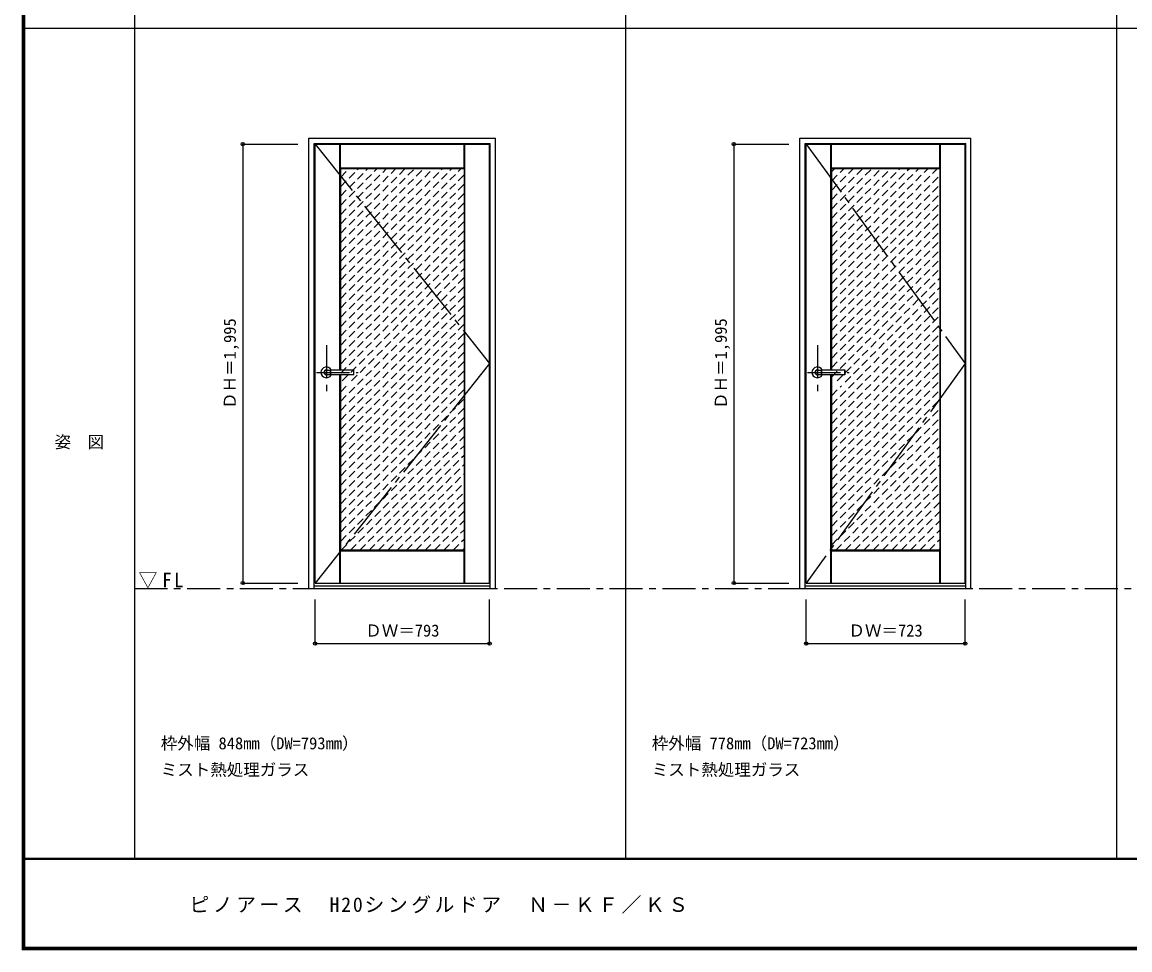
# Model space of a CAD drawing. Units: millimetres, scale not verified. Extents: x -6000 to 5700, y -4307 to 4260.
# Drawn here: x -6000 to -966, y -4205 to 12 of the extents above; entities that cross this region are included whole.
import ezdxf
from ezdxf.enums import TextEntityAlignment as Align

# ---------------------------------------------------------------- set-up
doc = ezdxf.new("R2010")
doc.units = ezdxf.units.MM
doc.header["$LTSCALE"] = 30
doc.header["$PDMODE"] = 32
doc.header["$PDSIZE"] = 15
for name, pattern in [('CHAIN1', [8, 5, -1, 1, -1]), ('CHAIN2', [12, 9, -1, 1, -1]), ('DASHED1', [1.8, 1.2, -0.6])]:
    doc.linetypes.add(name, pattern=pattern)
for name, color, linetype in [('0-1_通り芯', 4, 'CHAIN1'), ('0-2_扉', 3, 'Continuous'), ('0-3_仕上げ', 7, 'Continuous'), ('0-4_枠', 3, 'Continuous'), ('0-5_レバー', 3, 'Continuous'), ('0-7', 7, 'CHAIN2'), ('0-A_文字', 7, 'Continuous'), ('0-B_寸法', 7, 'Continuous'), ('0-C_ハッチ', 4, 'DASHED1'), ('F-1_枠', 6, 'Continuous'), ('F-A_文字', 7, 'Continuous')]:
    doc.layers.add(name, color=color, linetype=linetype)
doc.styles.add('ＭＳ ゴシック', font='')
doc.styles.get('ＭＳ ゴシック').set_extended_font_data('MS Gothic')

msp = doc.modelspace()

# ---------------------------------------------------------------- linework, layer by layer
at = {"layer": '0-1_通り芯'}
for p, q in [((-4617.4, -1456), (-4617.4, -1666)), ((-2385.8, -1456), (-2385.8, -1666)), ((-4662.4, -1580), (-4472.4, -1580)), ((-2430.8, -1580), (-2240.8, -1580))]:
    msp.add_line(p, q, dxfattribs=at)
at = {"layer": '0-1_通り芯', "color": 7}
msp.add_line((-5490, -2562.5), (5690, -2562.5), dxfattribs=at)
at = {"layer": '0-2_扉'}
for p, q in [((-4668.4, -542.5), (-3875.4, -542.5)), ((-4668.4, -2537.5), (-4668.4, -542.5)), ((-3875.4, -2537.5), (-3875.4, -542.5)), ((-2436.8, -542.5), (-1713.8, -542.5)), ((-2436.8, -2537.5), (-2436.8, -542.5)), ((-1713.8, -2537.5), (-1713.8, -542.5)), ((-4668.4, -2537.5), (-3875.4, -2537.5)), ((-2436.8, -2537.5), (-1713.8, -2537.5))]:
    msp.add_line(p, q, dxfattribs=at)
at = {"layer": '0-3_仕上げ'}
for p, q in [((-4556.4, -1568.5), (-4556.4, -542.5)), ((-4554.9, -652.5), (-4554.9, -542.5)), ((-4553.4, -651), (-4553.4, -542.5)), ((-3990.4, -651), (-3990.4, -542.5)), ((-3988.9, -652.5), (-3988.9, -542.5)), ((-3987.4, -2537.5), (-3987.4, -542.5)), ((-2324.8, -1568.5), (-2324.8, -542.5)), ((-2323.3, -652.5), (-2323.3, -542.5)), ((-2321.8, -651), (-2321.8, -542.5)), ((-1828.8, -651), (-1828.8, -542.5)), ((-1827.3, -652.5), (-1827.3, -542.5)), ((-1825.8, -2537.5), (-1825.8, -542.5)), ((-4553.4, -651), (-4554.9, -652.5)), ((-4552.4, -655), (-4554.9, -652.5)), ((-3990.4, -651), (-4553.4, -651)), ((-3991.4, -655), (-3988.9, -652.5)), ((-3990.4, -651), (-3988.9, -652.5)), ((-2321.8, -651), (-2323.3, -652.5)), ((-2320.8, -655), (-2323.3, -652.5)), ((-1828.8, -651), (-2321.8, -651)), ((-1829.8, -655), (-1827.3, -652.5)), ((-1828.8, -651), (-1827.3, -652.5)), ((-4556.4, -2537.5), (-4556.4, -1591.5)), ((-2324.8, -2537.5), (-2324.8, -1591.5)), ((-4552.4, -2387.5), (-4554.9, -2390)), ((-4554.9, -2537.5), (-4554.9, -2390)), ((-4553.4, -2391.5), (-3990.4, -2391.5)), ((-3991.4, -2387.5), (-3988.9, -2390)), ((-3990.4, -2391.5), (-3988.9, -2390)), ((-3990.4, -2537.5), (-3990.4, -2391.5)), ((-3988.9, -2537.5), (-3988.9, -2390)), ((-2320.8, -2387.5), (-2323.3, -2390)), ((-2323.3, -2537.5), (-2323.3, -2390)), ((-2321.8, -2391.5), (-1828.8, -2391.5)), ((-1829.8, -2387.5), (-1827.3, -2390)), ((-1828.8, -2391.5), (-1827.3, -2390)), ((-1828.8, -2537.5), (-1828.8, -2391.5)), ((-1827.3, -2537.5), (-1827.3, -2390))]:
    msp.add_line(p, q, dxfattribs=at)
at = {"layer": '0-3_仕上げ', "color": 3}
for p, q in [((-4552.4, -1568.5), (-4552.4, -655)), ((-3991.4, -655), (-4552.4, -655)), ((-3991.4, -655), (-3991.4, -2387.5)), ((-2320.8, -1568.5), (-2320.8, -655)), ((-1829.8, -655), (-2320.8, -655)), ((-1829.8, -655), (-1829.8, -2387.5)), ((-4552.4, -2387.5), (-4552.4, -1591.5)), ((-2320.8, -2387.5), (-2320.8, -1591.5)), ((-3991.4, -2387.5), (-4552.4, -2387.5)), ((-1829.8, -2387.5), (-2320.8, -2387.5))]:
    msp.add_line(p, q, dxfattribs=at)
at = {"layer": '0-3_仕上げ'}
for points in [[(-4553.4, -2537.5), (-4553.4, -2391.5), (-4554.9, -2390)], [(-2321.8, -2537.5), (-2321.8, -2391.5), (-2323.3, -2390)]]:
    msp.add_lwpolyline(points, dxfattribs=at)
at = {"layer": '0-4_枠'}
for p, q in [((-4697.4, -515.5), (-3849.4, -515.5)), ((-4697.4, -2562.5), (-4697.4, -515.5)), ((-4673.4, -539.5), (-3873.4, -539.5)), ((-4673.4, -2562.5), (-4673.4, -539.5)), ((-3873.4, -2562.5), (-3873.4, -539.5)), ((-3849.4, -2562.5), (-3849.4, -515.5)), ((-2465.8, -515.5), (-1687.8, -515.5)), ((-2465.8, -2562.5), (-2465.8, -515.5)), ((-2441.8, -539.5), (-1711.8, -539.5)), ((-2441.8, -2562.5), (-2441.8, -539.5)), ((-1711.8, -2562.5), (-1711.8, -539.5)), ((-1687.8, -2562.5), (-1687.8, -515.5)), ((-4697.4, -2562.5), (-3849.4, -2562.5)), ((-4673.4, -2550.5), (-3873.4, -2550.5)), ((-2465.8, -2562.5), (-1687.8, -2562.5)), ((-2441.8, -2550.5), (-1711.8, -2550.5))]:
    msp.add_line(p, q, dxfattribs=at)
at = {"layer": '0-5_レバー'}
for p, q in [((-4617.4, -1570.5), (-4598.4, -1570.5)), ((-4617.4, -1589.5), (-4598.4, -1589.5)), ((-4598.4, -1569.5), (-4597.4, -1568.5)), ((-4598.4, -1590.5), (-4598.4, -1569.5)), ((-4598.4, -1590.5), (-4597.4, -1591.5)), ((-4597.4, -1568.5), (-4493.4, -1568.5)), ((-4493.4, -1591.5), (-4597.4, -1591.5)), ((-4492.4, -1569.5), (-4493.4, -1568.5)), ((-4492.4, -1590.5), (-4493.4, -1591.5)), ((-4492.4, -1590.5), (-4492.4, -1569.5)), ((-2385.8, -1570.5), (-2366.8, -1570.5)), ((-2385.8, -1589.5), (-2366.8, -1589.5)), ((-2366.8, -1569.5), (-2365.8, -1568.5)), ((-2366.8, -1590.5), (-2366.8, -1569.5)), ((-2366.8, -1590.5), (-2365.8, -1591.5)), ((-2365.8, -1568.5), (-2261.8, -1568.5)), ((-2261.8, -1591.5), (-2365.8, -1591.5)), ((-2260.8, -1569.5), (-2261.8, -1568.5)), ((-2260.8, -1590.5), (-2261.8, -1591.5)), ((-2260.8, -1590.5), (-2260.8, -1569.5))]:
    msp.add_line(p, q, dxfattribs=at)
at = {"layer": '0-5_レバー', "color": 4}
for p, q in [((-4597.4, -1591.5), (-4597.4, -1568.5)), ((-4493.4, -1568.5), (-4493.4, -1591.5)), ((-2365.8, -1591.5), (-2365.8, -1568.5)), ((-2261.8, -1568.5), (-2261.8, -1591.5))]:
    msp.add_line(p, q, dxfattribs=at)
for centre, radius, start, end in [((-4617.4, -1580), 24.55, 27.93255, 332.06745), ((-2385.8, -1580), 24.55, 27.93255, 332.06745), ((-4617.4, -1580), 11, 59.72736, 300.27264), ((-2385.8, -1580), 11, 59.72736, 300.27264)]:
    msp.add_arc(centre, radius, start, end, dxfattribs=at)
at = {"layer": '0-5_レバー'}
for centre in [(-4617.4, -1580), (-2385.8, -1580)]:
    msp.add_arc(centre, 9.5, 90, 270, dxfattribs=at)
at = {"layer": '0-7'}
for p, q in [((-4668.4, -542.5), (-3875.4, -1540)), ((-2436.8, -542.5), (-1713.8, -1540)), ((-3875.4, -1540), (-4668.4, -2537.5)), ((-1713.8, -1540), (-2436.8, -2537.5))]:
    msp.add_line(p, q, dxfattribs=at)
at = {"layer": '0-B_寸法', "color": 4}
for p, q in [((-4997.4, -542.5), (-4747.4, -542.5)), ((-4997.4, -542.5), (-4997.4, -2537.5)), ((-2765.8, -542.5), (-2515.8, -542.5)), ((-2765.8, -542.5), (-2765.8, -2537.5)), ((-4997.4, -2537.5), (-4747.4, -2537.5)), ((-2765.8, -2537.5), (-2515.8, -2537.5)), ((-4668.4, -2812.5), (-4668.4, -2612.5)), ((-3875.4, -2812.5), (-3875.4, -2612.5)), ((-2436.8, -2812.5), (-2436.8, -2612.5)), ((-1713.8, -2812.5), (-1713.8, -2612.5)), ((-4668.4, -2812.5), (-3875.4, -2812.5)), ((-2436.8, -2812.5), (-1713.8, -2812.5))]:
    msp.add_line(p, q, dxfattribs=at)
at = {"layer": '0-B_寸法'}
for p in [(-4997.4, -542.5), (-2765.8, -542.5), (-4997.4, -2537.5), (-2765.8, -2537.5), (-4668.4, -2812.5), (-3875.4, -2812.5), (-2436.8, -2812.5), (-1713.8, -2812.5)]:
    msp.add_point(p, dxfattribs=at)
at = {"layer": '0-C_ハッチ'}
for p, q in [((-4552.4, -777.44), (-4429.96, -655)), ((-4552.4, -1201.7), (-4005.69, -655)), ((-4552.4, -1159.28), (-4048.12, -655)), ((-4552.4, -1116.85), (-4090.55, -655)), ((-4552.4, -1074.43), (-4132.97, -655)), ((-4552.4, -1032), (-4175.4, -655)), ((-4552.4, -989.57), (-4217.83, -655)), ((-4552.4, -947.15), (-4260.25, -655)), ((-4552.4, -904.72), (-4302.68, -655)), ((-4552.4, -862.29), (-4345.11, -655)), ((-4552.4, -819.87), (-4387.53, -655)), ((-4552.4, -692.59), (-4514.81, -655)), ((-4552.4, -735.01), (-4472.39, -655)), ((-4552.4, -1244.13), (-3991.4, -683.13)), ((-2320.8, -752.01), (-2223.79, -655)), ((-2320.8, -1133.85), (-1841.95, -655)), ((-2320.8, -1091.43), (-1884.37, -655)), ((-2320.8, -1049), (-1926.8, -655)), ((-2320.8, -1006.57), (-1969.23, -655)), ((-2320.8, -964.15), (-2011.65, -655)), ((-2320.8, -921.72), (-2054.08, -655)), ((-2320.8, -879.29), (-2096.51, -655)), ((-2320.8, -836.87), (-2138.93, -655)), ((-2320.8, -794.44), (-2181.36, -655)), ((-2320.8, -709.59), (-2266.21, -655)), ((-2320.8, -667.16), (-2308.64, -655)), ((-2320.8, -1176.28), (-1829.8, -685.28)), ((-4552.4, -1286.56), (-3991.4, -725.56)), ((-2320.8, -1218.7), (-1829.8, -727.7)), ((-4552.4, -1328.98), (-3991.4, -767.98)), ((-2320.8, -1261.13), (-1829.8, -770.13)), ((-4552.4, -1371.41), (-3991.4, -810.41)), ((-4552.4, -1413.84), (-3991.4, -852.84)), ((-2320.8, -1303.56), (-1829.8, -812.56)), ((-2320.8, -1345.98), (-1829.8, -854.98)), ((-4552.4, -1456.26), (-3991.4, -895.26)), ((-2320.8, -1388.41), (-1829.8, -897.41)), ((-4552.4, -1498.69), (-3991.4, -937.69)), ((-2320.8, -1430.84), (-1829.8, -939.84)), ((-4552.4, -1541.12), (-3991.4, -980.12)), ((-2320.8, -1473.26), (-1829.8, -982.26)), ((-4552.4, -1583.54), (-3991.4, -1022.54)), ((-2320.8, -1515.69), (-1829.8, -1024.69)), ((-4544.93, -1618.5), (-3991.4, -1064.97)), ((-4502.5, -1618.5), (-3991.4, -1107.4)), ((-2320.8, -1558.12), (-1829.8, -1067.12)), ((-4552.4, -1710.82), (-3991.4, -1149.82)), ((-2320.8, -1600.54), (-1829.8, -1109.54)), ((-2296.33, -1618.5), (-1829.8, -1151.97)), ((-4552.4, -1753.25), (-3991.4, -1192.25)), ((-2259.8, -1624.39), (-1829.8, -1194.39)), ((-4552.4, -1795.67), (-3991.4, -1234.67)), ((-2320.8, -1727.82), (-1829.8, -1236.82)), ((-4552.4, -1838.1), (-3991.4, -1277.1)), ((-2320.8, -1770.25), (-1829.8, -1279.25)), ((-4552.4, -1880.53), (-3991.4, -1319.53)), ((-2320.8, -1812.67), (-1829.8, -1321.67)), ((-4552.4, -1922.95), (-3991.4, -1361.95)), ((-4552.4, -1965.38), (-3991.4, -1404.38)), ((-2320.8, -1855.1), (-1829.8, -1364.1)), ((-2320.8, -1897.53), (-1829.8, -1406.53)), ((-4552.4, -2007.81), (-3991.4, -1446.81)), ((-2320.8, -1939.95), (-1829.8, -1448.95)), ((-4552.4, -2050.23), (-3991.4, -1489.23)), ((-2320.8, -1982.38), (-1829.8, -1491.38)), ((-4552.4, -2092.66), (-3991.4, -1531.66)), ((-2320.8, -2024.81), (-1829.8, -1533.81)), ((-4552.4, -2135.09), (-3991.4, -1574.09)), ((-2320.8, -2067.23), (-1829.8, -1576.23)), ((-4552.4, -2177.51), (-3991.4, -1616.51)), ((-4552.4, -1668.4), (-4525.5, -1641.5)), ((-4552.4, -2219.94), (-3991.4, -1658.94)), ((-2320.8, -2109.66), (-1829.8, -1618.66)), ((-2320.8, -1685.39), (-2276.9, -1641.5)), ((-2320.8, -1642.97), (-2319.33, -1641.5)), ((-2320.8, -2152.09), (-1829.8, -1661.09)), ((-4552.4, -2262.37), (-3991.4, -1701.37)), ((-2320.8, -2194.51), (-1829.8, -1703.51)), ((-4552.4, -2304.79), (-3991.4, -1743.79)), ((-2320.8, -2236.94), (-1829.8, -1745.94)), ((-4552.4, -2347.22), (-3991.4, -1786.22)), ((-2320.8, -2279.36), (-1829.8, -1788.36)), ((-4550.26, -2387.5), (-3991.4, -1828.64)), ((-2320.8, -2321.79), (-1829.8, -1830.79)), ((-4507.83, -2387.5), (-3991.4, -1871.07)), ((-2320.8, -2364.22), (-1829.8, -1873.22)), ((-4465.4, -2387.5), (-3991.4, -1913.5)), ((-4422.98, -2387.5), (-3991.4, -1955.92)), ((-2301.66, -2387.5), (-1829.8, -1915.64)), ((-2259.23, -2387.5), (-1829.8, -1958.07)), ((-4380.55, -2387.5), (-3991.4, -1998.35)), ((-2216.8, -2387.5), (-1829.8, -2000.5)), ((-4338.12, -2387.5), (-3991.4, -2040.78)), ((-2174.38, -2387.5), (-1829.8, -2042.92)), ((-4295.7, -2387.5), (-3991.4, -2083.2)), ((-2131.95, -2387.5), (-1829.8, -2085.35)), ((-4253.27, -2387.5), (-3991.4, -2125.63)), ((-2089.52, -2387.5), (-1829.8, -2127.78)), ((-4210.84, -2387.5), (-3991.4, -2168.06)), ((-4168.42, -2387.5), (-3991.4, -2210.48)), ((-2047.1, -2387.5), (-1829.8, -2170.2)), ((-2004.67, -2387.5), (-1829.8, -2212.63)), ((-4125.99, -2387.5), (-3991.4, -2252.91)), ((-1962.24, -2387.5), (-1829.8, -2255.06)), ((-4083.56, -2387.5), (-3991.4, -2295.33)), ((-1919.82, -2387.5), (-1829.8, -2297.48)), ((-4041.14, -2387.5), (-3991.4, -2337.76)), ((-1877.39, -2387.5), (-1829.8, -2339.91)), ((-3998.71, -2387.5), (-3991.4, -2380.19)), ((-1834.97, -2387.5), (-1829.8, -2382.33))]:
    msp.add_line(p, q, dxfattribs=at)
at = {"layer": 'F-1_枠'}
for p, q in [((-6000, 4175), (-6000, -4205)), ((-5995, 4175), (-5995, -4205)), ((-5990, 4175), (-5990, -4205)), ((-5490, 4175), (-5490, -3790)), ((-3258.4, 4175), (-3258.4, -3790)), ((-1026.8, 4175), (-1026.8, -3790)), ((-6000, -15.5), (5700, -15.5)), ((5700, -3790), (-6000, -3790)), ((5700, -3795), (-6000, -3795)), ((5700, -4195), (-6000, -4195)), ((5700, -4200), (-6000, -4200)), ((5700, -4205), (-6000, -4205))]:
    msp.add_line(p, q, dxfattribs=at)

# ---------------------------------------------------------------- texts
at = {"layer": '0-A_文字', "style": 'ＭＳ ゴシック'}
for s, p in [('枠外幅 848mm（DW=793mm）', (-5370, -3310)), ('枠外幅 778mm（DW=723mm）', (-3138.4, -3310)), ('ミスト熱処理ガラス', (-5370, -3430)), ('ミスト熱処理ガラス', (-3138.4, -3430))]:
    msp.add_text(s, height=54.99, dxfattribs=at).set_placement(p, align=Align.BOTTOM_LEFT)
at = {"layer": '0-A_文字', "insert": (-5471.25, -2562.5), "char_height": 65.98, "attachment_point": 7, "style": 'ＭＳ ゴシック'}
msp.add_mtext('\\T1.26;\\W0.95;▽FL', dxfattribs=at)
at = {"layer": '0-B_寸法', "style": 'ＭＳ ゴシック'}
for p in [(-5012.4, -1746.25), (-2780.8, -1746.25)]:
    msp.add_text('ＤＨ＝1,995', height=54.99, rotation=90, dxfattribs=at).set_placement(p, align=Align.BOTTOM_LEFT)
for s, p in [('ＤＷ＝793', (-4440.65, -2797.5)), ('ＤＷ＝723', (-2244.55, -2797.5))]:
    msp.add_text(s, height=54.99, dxfattribs=at).set_placement(p, align=Align.BOTTOM_LEFT)
at = {"layer": 'F-A_文字', "style": 'ＭＳ ゴシック'}
msp.add_text('姿\u3000図', height=54.99, dxfattribs=at).set_placement((-5852.5, -1940.25), align=Align.BOTTOM_LEFT)
at = {"layer": 'F-A_文字', "insert": (-5240, -4040), "char_height": 65.98, "attachment_point": 7, "style": 'ＭＳ ゴシック'}
msp.add_mtext('\\T1.18;ピノアース\u3000H20シングルドア\u3000Ｎ－ＫＦ／ＫＳ', dxfattribs=at)

doc.saveas('drawing.dxf')
